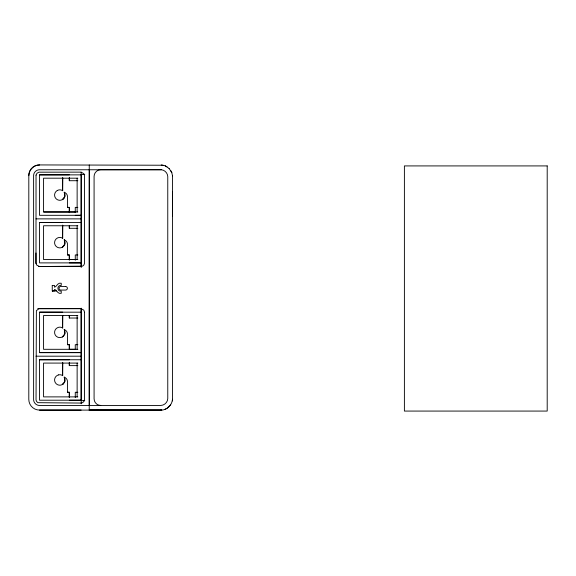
<?xml version="1.0" encoding="UTF-8"?>
<svg xmlns="http://www.w3.org/2000/svg" width="576" height="576" viewBox="0 0 576 576"><rect width="100%" height="100%" fill="white"/><g stroke="black" fill="none" stroke-linecap="round" stroke-linejoin="round"><path stroke-width="0.86" d="M163.231 165.233L39.521 164.93A10.714 10.714 0 0 0 28.814 175.637L28.8 399.37A10.706 10.706 0 0 0 39.506 410.083L81.144 410.076M39.521 164.974L39.542 164.93A10.714 10.714 0 0 0 28.829 175.637L28.829 175.637M58.579 374.897A5.234 5.234 0 0 1 62.539 375.523L62.719 362.419M64.39 329.897L64.814 333.878L62.294 336.996A5.234 5.234 0 0 1 55.21 334.908A5.234 5.234 0 0 1 57.305 327.809L58.565 327.312A5.234 5.234 0 0 1 62.539 327.938L62.719 315.72M64.397 240.163L64.814 244.145L62.302 247.262A5.234 5.234 0 0 1 55.21 245.174A5.234 5.234 0 0 1 57.305 238.075L58.565 237.578A5.234 5.234 0 0 1 62.539 238.205L62.719 225.101M57.29 190.483L58.565 189.994A5.234 5.234 0 0 1 62.539 190.62L62.719 177.516M69.314 397.562L69.314 392.27L67.486 392.27L67.486 381.672A4.759 4.759 0 0 0 64.548 377.28L64.159 377.165L64.404 377.482A5.234 5.234 0 0 1 63.418 383.782L62.302 384.581A5.234 5.234 0 0 1 55.21 382.493A5.234 5.234 0 0 1 57.305 375.386L58.565 374.897M69.314 349.099L69.314 344.693L67.486 344.693L67.486 334.094A4.759 4.759 0 0 0 64.548 329.695L64.159 329.58L64.404 329.904A5.234 5.234 0 0 1 63.418 336.197L62.302 336.996M69.314 260.244L69.314 254.952L67.486 254.952L67.486 244.361A4.759 4.759 0 0 0 64.548 239.962L64.159 239.846L64.404 240.163A5.234 5.234 0 0 1 63.418 246.463L62.302 247.262M69.314 212.666L69.314 207.374L67.486 207.374L67.486 196.776A4.759 4.759 0 0 0 64.548 192.377L64.159 192.262L64.404 192.586A5.234 5.234 0 0 1 63.418 198.878L62.302 199.678A5.234 5.234 0 0 1 55.21 197.59A5.234 5.234 0 0 1 57.305 190.49M81.173 308.189L81.173 400.63L84.744 400.637M81.173 266.897L81.173 174.456L84.744 174.456M89.294 405.461L89.294 169.762L161.251 169.74C164.75 170.006 167.616 173.059 167.767 176.537L167.767 398.614C167.674 402.206 164.506 405.288 160.942 405.439L39.564 405.461A5.947 5.947 0 0 1 35.359 403.718L34.754 403.006A5.947 5.947 0 0 1 33.617 399.514L33.61 175.709A5.947 5.947 0 0 1 34.747 172.21L35.352 171.504A5.947 5.947 0 0 1 39.557 169.762L89.294 169.762M172.498 399.319L172.512 175.795M77.846 180.713L69.314 180.713L69.329 177.372M69.314 228.298L69.322 225.792L69.314 228.298L77.846 228.298M69.314 318.031L69.322 315.526L69.314 318.031L77.846 318.031M77.846 365.616L69.314 365.616L69.329 362.275M69.314 180.713L69.336 178.186M69.314 365.616L69.336 363.082M172.246 400.932L172.512 399.269M64.397 192.578L64.814 196.56L62.719 199.375M172.26 400.889C171.144 406.044 166.262 410.155 160.942 410.17L89.23 410.126L89.258 164.974M170.676 404.683L167.054 408.298L164.7 409.471M64.26 197.813L62.294 199.685M62.294 384.581L64.822 381.463L64.397 377.482M62.726 336.694L63.41 336.197M62.719 246.953L63.418 246.463M62.719 384.271L63.418 383.782M161.251 164.945L165.204 165.802L169.078 168.444M169.078 168.401L171.828 172.706L172.498 175.838M161.251 169.74L100.742 169.74C97.186 169.668 94.018 172.843 94.082 176.4L94.082 398.772A6.667 6.667 0 0 0 100.742 405.439M170.921 170.806L171.828 172.706M75.269 215.302L81.18 215.309L39.535 215.316L39.535 174.852L81.18 174.866M39.535 174.852L69.336 174.852M77.846 178.186L43.574 178.186L43.574 211.982L77.846 211.982M62.676 178.186L62.719 190.771M67.486 207.374L69.314 207.374L69.314 211.975M77.846 207.374L75.262 207.374L75.269 212.659M43.74 211.982L75.262 211.982M35.964 218.873L81.18 218.873M69.314 262.901L81.18 262.886L39.535 262.894L39.535 222.437L81.18 222.444M39.535 222.437L62.676 222.437M77.846 225.763L43.574 225.763L43.574 259.567L77.846 259.567M62.676 225.763L62.719 238.356M67.486 254.952L69.314 254.952L69.314 259.56L75.269 259.567M77.846 254.952L75.269 254.952L75.269 260.237M38.628 266.458L81.18 266.458M37.735 308.614L81.18 308.614L81.18 403.776M39.535 352.634L81.18 352.627L39.528 352.634L39.535 312.17L81.18 312.185M39.535 312.17L62.676 312.17M77.846 315.504L43.574 315.504L43.574 349.301L77.846 349.301M62.676 315.504L62.719 328.09M67.486 344.693L69.314 344.693L69.314 349.294L75.262 349.301L75.262 344.693L77.846 344.693M35.964 356.191L81.18 356.191M69.314 400.219L81.18 400.205L39.535 400.212L39.535 359.755L81.18 359.762M39.535 359.755L69.336 359.755M77.846 363.082L43.574 363.082L43.574 396.886L77.846 396.886M62.676 363.082L62.719 375.674M67.486 392.27L69.314 392.27L69.314 396.878M77.846 392.27L75.269 392.27L75.269 397.555M39.506 410.083L161.741 410.126L160.942 410.17L161.33 410.17M89.23 410.083L161.719 410.126M97.2 409.781L98.575 410.054M64.174 192.269L64.541 192.377M64.174 239.846L64.541 239.962M64.174 329.58L64.541 329.695M64.174 377.165L64.541 377.28M165.19 165.852L167.054 166.817M172.498 192.139L172.498 215.942M81.18 172.188L81.18 267.336M77.134 178.186L77.134 211.982M77.134 225.763L77.134 259.567M77.134 315.504L77.134 349.301M77.134 363.082L77.134 396.886M56.038 291.269L56.038 290.794L52.474 290.794L52.474 291.269M35.957 252.979L35.964 263.765M36.036 175.154L35.993 262.958L36.677 265.054L39.564 266.53L82.577 266.134L83.844 265.054L84.485 263.513L84.535 175.709L83.851 173.614L80.964 172.138L39.002 172.181L37.037 173.189L36.036 175.154M52.25 285.473L52.25 291.089L54.54 291.089L54.54 289.39C56.801 289.793 57.643 294.336 61.236 293.314L61.236 291.089C56.786 291.816 56.786 284.753 61.236 285.473L61.236 283.248C57.643 282.233 56.801 286.776 54.54 287.179L54.54 285.473L52.25 285.473M84.535 312.25L84.528 399.492L83.844 401.594L82.577 402.674L80.957 403.063L37.944 402.674L36.677 401.594L36.043 400.054L36.374 310.63L39.002 308.722L80.964 308.678L83.851 310.147L84.535 312.25M547.2 165.917L404.395 165.917L404.395 411.07L547.2 411.07L547.2 165.917M65.592 286.495L60.826 286.495A1.786 1.786 0 0 0 59.04 288.281A1.786 1.786 0 0 0 60.826 290.066L65.592 290.066A1.786 1.786 0 0 0 67.378 288.281A1.786 1.786 0 0 0 65.592 286.495"/></g></svg>
